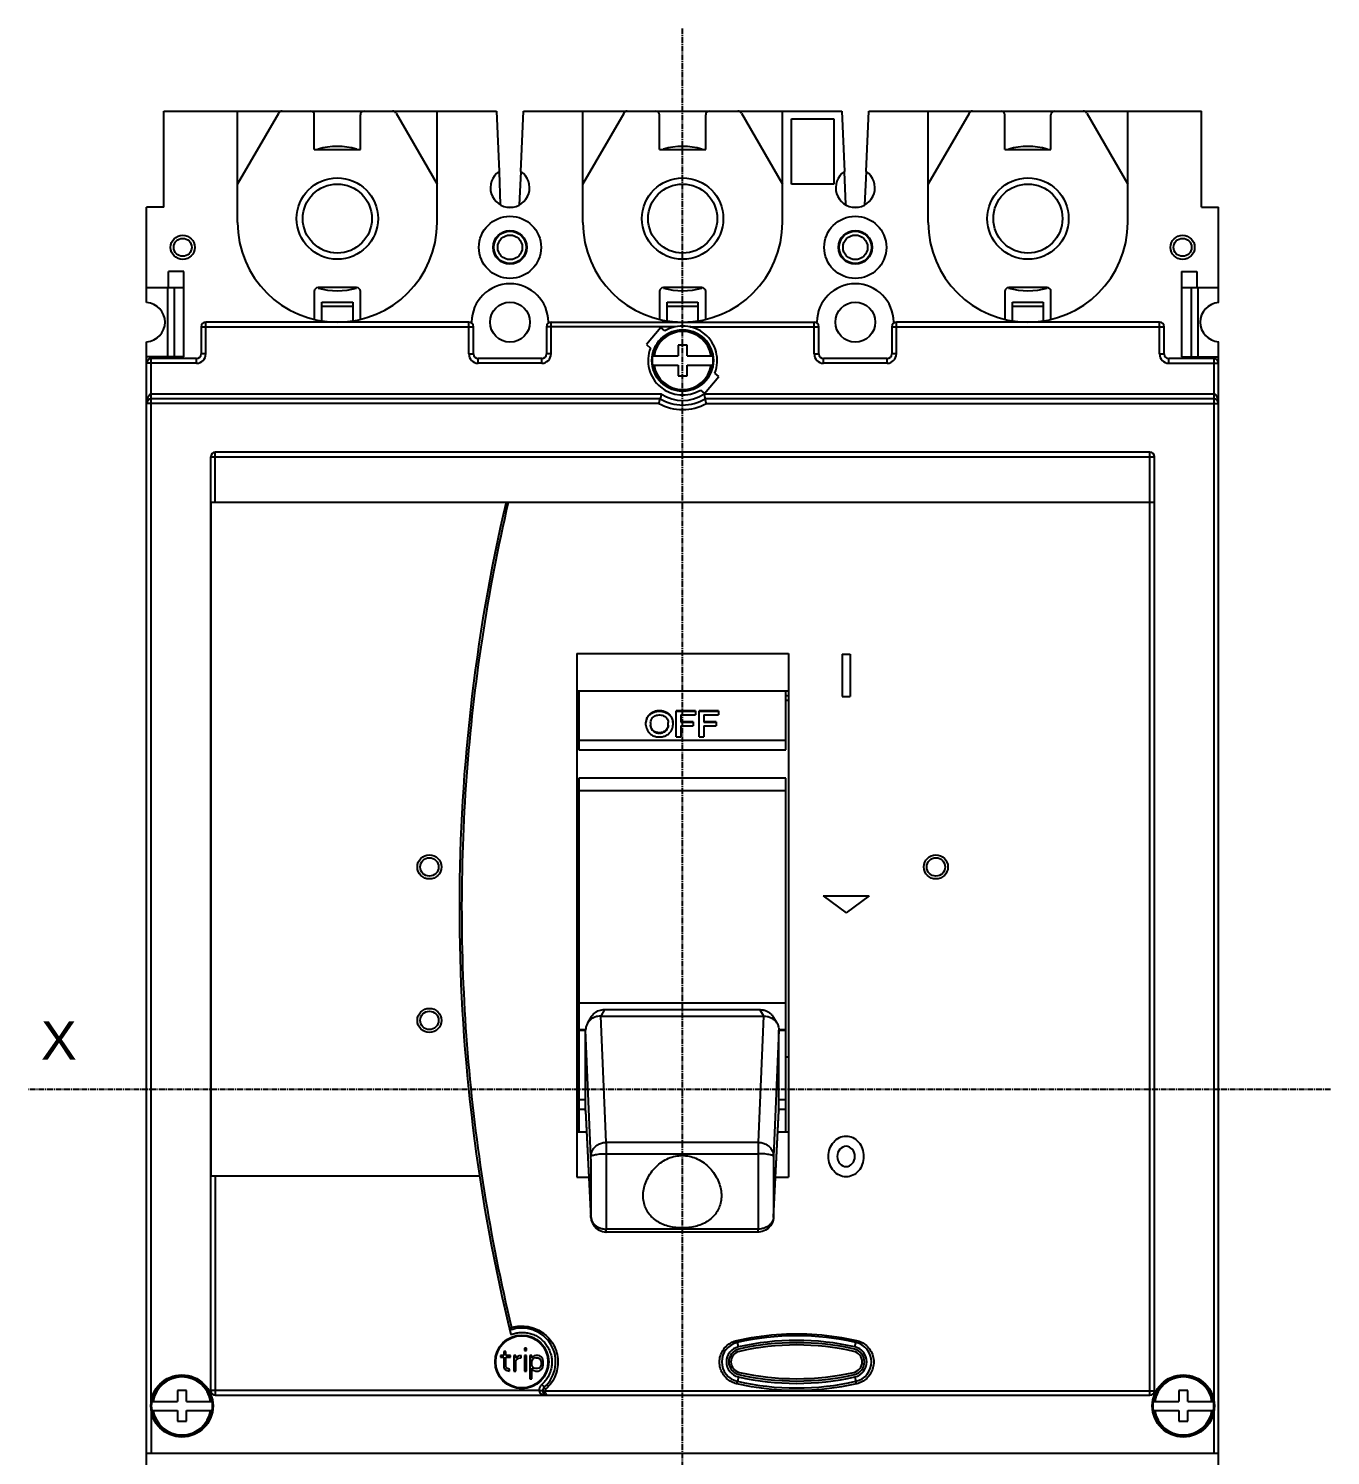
# Model space of a CAD drawing. Extents: x 0 to 170, y 0 to 294.
# Drawn here: x 0 to 169.7, y 107.6 to 293.5 of the extents above; entities that cross this region are included whole.
import ezdxf

# ---------------------------------------------------------------- set-up
doc = ezdxf.new("R2010")
doc.units = 0
doc.linetypes.add('AXES2', pattern=[1.125, 0.75, -0.125, 0.125, -0.125])
doc.layers.add('AXE', color=80, linetype='AXES2')

# ---------------------------------------------------------------- blocks, each defined once
blk = doc.blocks.new('sfhg')
for p, q in [((7268.46, -3353.02), (7268.46, -3340.52)), ((7268.46, -3340.52), (7311.81, -3340.52)), ((7278.06, -3355.02), (7278.06, -3340.52)), ((7278.06, -3350.05), (7283.42, -3340.77)), ((7288.06, -3345.52), (7288.06, -3341.02)), ((7294.06, -3345.52), (7294.06, -3341.02)), ((7298.71, -3340.77), (7304.06, -3350.05)), ((7304.06, -3355.02), (7304.06, -3340.52)), ((7311.81, -3340.52), (7312.14, -3348.4)), ((7314.99, -3348.4), (7315.31, -3340.52)), ((7315.31, -3340.52), (7356.81, -3340.52)), ((7323.06, -3355.02), (7323.06, -3340.52)), ((7323.06, -3350.05), (7328.42, -3340.77)), ((7333.06, -3345.52), (7333.06, -3341.02)), ((7339.06, -3345.52), (7339.06, -3341.02)), ((7343.71, -3340.77), (7349.06, -3350.05)), ((7349.06, -3355.02), (7349.06, -3340.52)), ((7350.26, -3350.02), (7350.26, -3341.52)), ((7350.26, -3341.52), (7355.76, -3341.52)), ((7355.76, -3341.52), (7355.76, -3350.02)), ((7356.81, -3340.52), (7357.14, -3348.4)), ((7359.99, -3348.4), (7360.31, -3340.52)), ((7360.31, -3340.52), (7403.66, -3340.52)), ((7368.06, -3355.02), (7368.06, -3340.52)), ((7368.06, -3350.05), (7373.42, -3340.77)), ((7378.06, -3345.52), (7378.06, -3341.02)), ((7384.06, -3345.52), (7384.06, -3341.02)), ((7388.71, -3340.77), (7394.06, -3350.05)), ((7394.06, -3355.02), (7394.06, -3340.52)), ((7403.66, -3353.02), (7403.66, -3340.52)), ((7288.06, -3345.52), (7294.06, -3345.52)), ((7333.06, -3345.52), (7339.06, -3345.52)), ((7378.06, -3345.52), (7384.06, -3345.52)), ((7312.13, -3348.41), (7312.3, -3352.7)), ((7314.82, -3352.71), (7315, -3348.41)), ((7357.13, -3348.41), (7357.3, -3352.7)), ((7359.82, -3352.71), (7360, -3348.41)), ((7355.76, -3350.02), (7350.26, -3350.02)), ((7266.21, -3365.47), (7266.21, -3353.02)), ((7268.46, -3353.02), (7266.21, -3353.02)), ((7313.22, -3353.02), (7313.87, -3353.02)), ((7358.22, -3353.02), (7358.87, -3353.02)), ((7403.66, -3353.02), (7405.91, -3353.02)), ((7405.91, -3365.47), (7405.91, -3353.02)), ((7269.06, -3363.52), (7269.06, -3361.42)), ((7271.06, -3361.42), (7269.06, -3361.42)), ((7271.06, -3372.52), (7271.06, -3361.42)), ((7401.06, -3361.42), (7401.06, -3372.52)), ((7401.06, -3361.42), (7403.06, -3361.42)), ((7403.06, -3361.42), (7403.06, -3363.52)), ((7266.21, -3363.52), (7271.06, -3363.52)), ((7268.91, -3363.52), (7268.91, -3372.52)), ((7269.81, -3363.52), (7269.81, -3372.52)), ((7288.06, -3364.02), (7288.06, -3367.6)), ((7293.56, -3363.52), (7288.56, -3363.52)), ((7294.06, -3367.6), (7294.06, -3364.02)), ((7333.06, -3364.02), (7333.06, -3367.6)), ((7338.56, -3363.52), (7333.56, -3363.52)), ((7339.06, -3367.6), (7339.06, -3364.02)), ((7378.06, -3364.02), (7378.06, -3367.6)), ((7383.56, -3363.52), (7378.56, -3363.52)), ((7384.06, -3367.6), (7384.06, -3364.02)), ((7401.06, -3363.52), (7405.91, -3363.52)), ((7402.31, -3363.52), (7402.31, -3372.52)), ((7403.21, -3363.52), (7403.21, -3372.52)), ((7289.06, -3367.81), (7289.06, -3365.42)), ((7289.06, -3365.42), (7293.06, -3365.42)), ((7289.06, -3365.92), (7293.06, -3365.92)), ((7293.06, -3365.42), (7293.06, -3367.81)), ((7334.06, -3367.81), (7334.06, -3365.42)), ((7334.06, -3365.42), (7338.06, -3365.42)), ((7334.06, -3365.92), (7338.06, -3365.92)), ((7338.06, -3365.42), (7338.06, -3367.81)), ((7379.06, -3367.81), (7379.06, -3365.42)), ((7379.06, -3365.42), (7383.06, -3365.42)), ((7379.06, -3365.92), (7383.06, -3365.92)), ((7383.06, -3365.42), (7383.06, -3367.81)), ((7273.31, -3368.62), (7273.31, -3372.17)), ((7273.31, -3368.62), (7308.81, -3368.62)), ((7273.91, -3372.17), (7273.91, -3368.02)), ((7308.21, -3368.02), (7273.91, -3368.02)), ((7308.21, -3372.17), (7308.21, -3368.02)), ((7308.56, -3368.15), (7308.56, -3368.02)), ((7308.81, -3372.17), (7308.81, -3368.62)), ((7318.31, -3368.62), (7318.31, -3372.17)), ((7335.12, -3368.62), (7318.31, -3368.62)), ((7318.56, -3368.02), (7318.56, -3368.15)), ((7318.91, -3372.17), (7318.91, -3368.02)), ((7318.91, -3368.02), (7353.21, -3368.02)), ((7333.2, -3368.73), (7331.34, -3370.95)), ((7333.73, -3369.17), (7333.2, -3368.73)), ((7337, -3368.62), (7353.81, -3368.62)), ((7353.21, -3372.17), (7353.21, -3368.02)), ((7353.56, -3368.15), (7353.56, -3368.02)), ((7353.81, -3372.17), (7353.81, -3368.62)), ((7363.31, -3368.62), (7363.31, -3372.17)), ((7363.31, -3368.62), (7398.81, -3368.62)), ((7363.56, -3368.02), (7363.56, -3368.15)), ((7363.91, -3372.17), (7363.91, -3368.02)), ((7398.21, -3368.02), (7363.91, -3368.02)), ((7398.21, -3372.17), (7398.21, -3368.02)), ((7398.81, -3372.17), (7398.81, -3368.62)), ((7266.21, -3565.47), (7266.21, -3370.57)), ((7331.34, -3370.95), (7331.87, -3371.39)), ((7335.46, -3371.02), (7335.46, -3372.42)), ((7336.66, -3371.02), (7335.46, -3371.02)), ((7336.66, -3372.42), (7336.66, -3371.02)), ((7405.91, -3565.47), (7405.91, -3370.57)), ((7271.06, -3372.52), (7266.21, -3372.52)), ((7272.71, -3373.37), (7266.21, -3373.37)), ((7266.81, -3508.64), (7266.81, -3372.77)), ((7272.71, -3372.77), (7266.81, -3372.77)), ((7272.71, -3373.37), (7272.71, -3372.77)), ((7273.91, -3372.17), (7273.31, -3372.17)), ((7308.21, -3372.17), (7308.81, -3372.17)), ((7309.41, -3373.37), (7309.41, -3372.77)), ((7317.71, -3372.77), (7309.41, -3372.77)), ((7317.71, -3373.37), (7309.41, -3373.37)), ((7317.71, -3373.37), (7317.71, -3372.77)), ((7318.91, -3372.17), (7318.31, -3372.17)), ((7332.12, -3372.42), (7335.46, -3372.42)), ((7336.66, -3372.42), (7340, -3372.42)), ((7353.21, -3372.17), (7353.81, -3372.17)), ((7354.41, -3373.37), (7354.41, -3372.77)), ((7362.71, -3372.77), (7354.41, -3372.77)), ((7362.71, -3373.37), (7354.41, -3373.37)), ((7362.71, -3373.37), (7362.71, -3372.77)), ((7363.91, -3372.17), (7363.31, -3372.17)), ((7398.21, -3372.17), (7398.81, -3372.17)), ((7399.41, -3373.37), (7399.41, -3372.77)), ((7405.31, -3372.77), (7399.41, -3372.77)), ((7399.41, -3373.37), (7405.91, -3373.37)), ((7401.06, -3372.52), (7405.91, -3372.52)), ((7405.31, -3508.64), (7405.31, -3372.77)), ((7332.12, -3373.62), (7335.46, -3373.62)), ((7335.46, -3373.62), (7335.46, -3375.02)), ((7335.46, -3375.02), (7336.66, -3375.02)), ((7336.66, -3375.02), (7336.66, -3373.62)), ((7336.66, -3373.62), (7340, -3373.62)), ((7338.92, -3377.31), (7340.78, -3375.09)), ((7340.78, -3375.09), (7340.26, -3374.65)), ((7338.39, -3376.87), (7338.92, -3377.31)), ((7332.96, -3378.62), (7266.21, -3378.62)), ((7333.29, -3377.42), (7266.81, -3377.42)), ((7333.12, -3378.02), (7266.81, -3378.02)), ((7405.31, -3377.42), (7338.83, -3377.42)), ((7405.31, -3378.02), (7339, -3378.02)), ((7339.16, -3378.62), (7405.91, -3378.62)), ((7274.56, -3507.27), (7274.56, -3385.57)), ((7274.56, -3385.57), (7397.56, -3385.57)), ((7275.16, -3391.47), (7275.16, -3384.97)), ((7396.96, -3384.97), (7275.16, -3384.97)), ((7396.96, -3507.87), (7396.96, -3384.97)), ((7397.56, -3507.27), (7397.56, -3385.57)), ((7274.64, -3479.27), (7274.64, -3391.47)), ((7274.64, -3391.47), (7397.56, -3391.47)), ((7322.26, -3411.21), (7322.26, -3479.46)), ((7322.26, -3411.21), (7349.86, -3411.21)), ((7349.86, -3411.21), (7349.86, -3479.46)), ((7356.84, -3411.27), (7356.84, -3416.81)), ((7356.84, -3411.27), (7357.89, -3411.27)), ((7357.89, -3411.27), (7357.89, -3416.81)), ((7322.26, -3416.07), (7349.86, -3416.07)), ((7322.51, -3416.07), (7322.51, -3423.75)), ((7349.51, -3423.75), (7349.51, -3416.07)), ((7322.26, -3417.27), (7322.51, -3417.27)), ((7349.51, -3417.27), (7349.86, -3417.27)), ((7356.84, -3416.81), (7357.89, -3416.81)), ((7332.98, -3418.68), (7332.98, -3418.71)), ((7333.08, -3418.68), (7332.98, -3418.68)), ((7332.98, -3418.71), (7333.08, -3418.71)), ((7332.98, -3419.21), (7333.08, -3419.21)), ((7333.08, -3418.71), (7333.08, -3418.68)), ((7335.23, -3422.08), (7335.23, -3418.68)), ((7337.73, -3418.68), (7335.23, -3418.68)), ((7335.23, -3418.71), (7337.73, -3418.71)), ((7335.83, -3419.21), (7335.83, -3420.15)), ((7335.83, -3419.21), (7337.73, -3419.21)), ((7337.73, -3418.68), (7337.73, -3419.21)), ((7338.23, -3422.08), (7338.23, -3418.68)), ((7340.73, -3418.68), (7338.23, -3418.68)), ((7338.23, -3418.71), (7340.73, -3418.71)), ((7338.83, -3419.21), (7338.83, -3420.15)), ((7338.83, -3419.21), (7340.73, -3419.21)), ((7340.73, -3418.68), (7340.73, -3419.21)), ((7331.28, -3420.54), (7331.28, -3420.18)), ((7331.88, -3420.18), (7331.88, -3420.54)), ((7332.98, -3421.53), (7332.98, -3421.58)), ((7333.08, -3421.53), (7332.98, -3421.53)), ((7333.08, -3421.58), (7332.98, -3421.58)), ((7333.08, -3421.58), (7333.08, -3421.53)), ((7334.18, -3420.54), (7334.18, -3420.18)), ((7334.78, -3420.18), (7334.78, -3420.54)), ((7337.43, -3420.1), (7335.83, -3420.1)), ((7335.83, -3420.15), (7337.43, -3420.15)), ((7335.83, -3420.63), (7335.83, -3422.08)), ((7335.83, -3420.63), (7337.43, -3420.63)), ((7337.43, -3420.1), (7337.43, -3420.63)), ((7340.43, -3420.1), (7338.83, -3420.1)), ((7338.83, -3420.15), (7340.43, -3420.15)), ((7338.83, -3420.63), (7338.83, -3422.08)), ((7338.83, -3420.63), (7340.43, -3420.63)), ((7340.43, -3420.1), (7340.43, -3420.63)), ((7349.51, -3422.56), (7322.51, -3422.56)), ((7332.98, -3422.08), (7333.08, -3422.08)), ((7335.23, -3422.08), (7335.83, -3422.08)), ((7338.23, -3422.08), (7338.83, -3422.08)), ((7322.51, -3423.75), (7349.51, -3423.75)), ((7322.51, -3427.45), (7322.51, -3460.31)), ((7349.51, -3427.45), (7322.51, -3427.45)), ((7322.51, -3429.04), (7349.51, -3429.04)), ((7349.51, -3460.31), (7349.51, -3427.45)), ((7354.36, -3442.78), (7360.36, -3442.78)), ((7354.36, -3442.78), (7357.36, -3445.01)), ((7360.36, -3442.78), (7357.36, -3445.01)), ((7349.51, -3456.77), (7322.51, -3456.77)), ((7324.16, -3458.56), (7323.66, -3459.39)), ((7325.88, -3457.61), (7325.38, -3458.46)), ((7326.11, -3474.91), (7325.41, -3458.46)), ((7325.41, -3458.46), (7346.61, -3458.46)), ((7325.88, -3457.61), (7346.14, -3457.61)), ((7346.61, -3458.46), (7345.91, -3474.91)), ((7346.64, -3458.46), (7346.14, -3457.61)), ((7348.36, -3459.39), (7347.86, -3458.56)), ((7323.41, -3460.25), (7322.51, -3460.25)), ((7322.51, -3460.31), (7322.51, -3473.54)), ((7322.51, -3460.31), (7323.41, -3460.31)), ((7324.11, -3476.75), (7323.41, -3460.31)), ((7323.41, -3470.78), (7323.41, -3460.31)), ((7348.61, -3460.31), (7347.91, -3476.75)), ((7349.51, -3460.25), (7348.61, -3460.25)), ((7348.61, -3470.78), (7348.61, -3460.31)), ((7348.61, -3460.31), (7349.51, -3460.31)), ((7349.51, -3473.54), (7349.51, -3460.31)), ((7322.51, -3463.76), (7322.26, -3463.76)), ((7349.51, -3463.76), (7349.86, -3463.76)), ((7323.41, -3469.39), (7322.51, -3469.39)), ((7349.51, -3469.39), (7348.61, -3469.39)), ((7323.41, -3470.63), (7322.51, -3470.63)), ((7323.41, -3470.78), (7324.11, -3484.61)), ((7323.41, -3470.87), (7323.41, -3470.8)), ((7323.41, -3470.87), (7324.11, -3484.7)), ((7347.9, -3484.7), (7348.61, -3470.87)), ((7347.91, -3484.61), (7348.61, -3470.78)), ((7349.51, -3470.63), (7348.61, -3470.63)), ((7348.61, -3470.8), (7348.61, -3470.87)), ((7322.26, -3473.54), (7323.55, -3473.54)), ((7348.47, -3473.54), (7349.86, -3473.54)), ((7326.11, -3474.91), (7326.11, -3476.39)), ((7326.11, -3474.91), (7345.91, -3474.91)), ((7345.91, -3474.91), (7345.91, -3476.39)), ((7326.11, -3476.39), (7345.91, -3476.39)), ((7274.64, -3479.27), (7309.59, -3479.27)), ((7275.16, -3479.27), (7275.16, -3507.87)), ((7322.26, -3479.46), (7323.85, -3479.46)), ((7348.17, -3479.46), (7349.86, -3479.46)), ((7324.11, -3484.7), (7324.11, -3484.61)), ((7324.11, -3484.7), (7324.11, -3484.7)), ((7347.91, -3484.61), (7347.9, -3484.7)), ((7345.91, -3486.22), (7326.11, -3486.22)), ((7326.11, -3486.6), (7326.11, -3486.22)), ((7345.91, -3486.6), (7326.11, -3486.6)), ((7345.91, -3486.6), (7345.91, -3486.22)), ((7343.32, -3501.57), (7343.19, -3500.98)), ((7358.5, -3501.57), (7358.64, -3500.98)), ((7312.31, -3502.68), (7312.31, -3502.93)), ((7312.74, -3502.68), (7312.31, -3502.68)), ((7312.31, -3502.93), (7312.74, -3502.93)), ((7312.74, -3502.17), (7312.74, -3502.68)), ((7313.01, -3502.17), (7312.74, -3502.17)), ((7312.74, -3502.93), (7312.74, -3504.21)), ((7313.01, -3502.68), (7313.01, -3502.17)), ((7313.61, -3502.68), (7313.01, -3502.68)), ((7313.01, -3504.08), (7313.01, -3502.93)), ((7313.01, -3502.93), (7313.61, -3502.93)), ((7313.61, -3502.93), (7313.61, -3502.68)), ((7314.31, -3502.68), (7314.04, -3502.68)), ((7314.04, -3502.68), (7314.04, -3504.72)), ((7314.31, -3503.06), (7314.31, -3502.68)), ((7314.42, -3502.93), (7314.31, -3503.06)), ((7314.31, -3503.44), (7314.47, -3503.19)), ((7314.31, -3504.72), (7314.31, -3503.44)), ((7314.58, -3502.8), (7314.42, -3502.93)), ((7314.47, -3503.19), (7314.69, -3503.06)), ((7314.74, -3502.74), (7314.58, -3502.8)), ((7314.69, -3503.06), (7315.01, -3503)), ((7315.01, -3502.68), (7314.74, -3502.74)), ((7315.01, -3503), (7315.01, -3502.68)), ((7315.72, -3501.72), (7315.45, -3501.72)), ((7315.45, -3501.72), (7315.45, -3502.04)), ((7315.45, -3502.04), (7315.72, -3502.04)), ((7315.72, -3502.68), (7315.45, -3502.68)), ((7315.45, -3502.68), (7315.45, -3504.72)), ((7315.72, -3502.04), (7315.72, -3501.72)), ((7315.72, -3504.72), (7315.72, -3502.68)), ((7316.42, -3502.68), (7316.15, -3502.68)), ((7316.15, -3502.68), (7316.15, -3505.74)), ((7316.42, -3503.06), (7316.42, -3502.68)), ((7316.47, -3502.93), (7316.42, -3503.06)), ((7316.42, -3503.38), (7316.53, -3503.19)), ((7316.42, -3504.02), (7316.42, -3503.38)), ((7316.58, -3502.8), (7316.47, -3502.93)), ((7316.53, -3503.19), (7316.69, -3503.06)), ((7316.69, -3502.74), (7316.58, -3502.8)), ((7316.91, -3502.68), (7316.69, -3502.74)), ((7316.91, -3503), (7316.69, -3503.06)), ((7317.23, -3502.68), (7316.91, -3502.68)), ((7316.91, -3503), (7317.23, -3503)), ((7317.45, -3502.74), (7317.23, -3502.68)), ((7317.23, -3503), (7317.45, -3503.12)), ((7317.61, -3502.87), (7317.45, -3502.74)), ((7317.45, -3503.12), (7317.55, -3503.32)), ((7317.55, -3503.32), (7317.61, -3503.51)), ((7317.77, -3503.06), (7317.61, -3502.87)), ((7317.61, -3503.51), (7317.61, -3503.89)), ((7317.82, -3503.19), (7317.77, -3503.06)), ((7317.88, -3503.44), (7317.82, -3503.19)), ((7317.88, -3503.95), (7317.88, -3503.44)), ((7312.74, -3504.21), (7312.85, -3504.46)), ((7312.85, -3504.46), (7313.01, -3504.59)), ((7313.07, -3504.27), (7313.01, -3504.08)), ((7313.01, -3504.59), (7313.18, -3504.66)), ((7313.23, -3504.4), (7313.07, -3504.27)), ((7313.18, -3504.66), (7313.5, -3504.72)), ((7313.5, -3504.46), (7313.23, -3504.4)), ((7313.5, -3504.72), (7313.5, -3504.46)), ((7314.04, -3504.72), (7314.31, -3504.72)), ((7315.45, -3504.72), (7315.72, -3504.72)), ((7316.53, -3504.21), (7316.42, -3504.02)), ((7316.42, -3504.34), (7316.47, -3504.46)), ((7316.42, -3505.74), (7316.42, -3504.34)), ((7316.47, -3504.46), (7316.58, -3504.59)), ((7316.69, -3504.34), (7316.53, -3504.21)), ((7316.58, -3504.59), (7316.69, -3504.66)), ((7316.91, -3504.4), (7316.69, -3504.34)), ((7316.69, -3504.66), (7316.91, -3504.72)), ((7317.12, -3504.4), (7316.91, -3504.4)), ((7316.91, -3504.72), (7317.23, -3504.72)), ((7317.34, -3504.34), (7317.12, -3504.4)), ((7317.23, -3504.72), (7317.45, -3504.66)), ((7317.5, -3504.21), (7317.34, -3504.34)), ((7317.45, -3504.66), (7317.61, -3504.53)), ((7317.55, -3504.08), (7317.5, -3504.21)), ((7317.61, -3503.89), (7317.55, -3504.08)), ((7317.61, -3504.53), (7317.82, -3504.21)), ((7317.82, -3504.21), (7317.88, -3503.95)), ((7270.21, -3507.27), (7270.21, -3508.67)), ((7271.41, -3507.27), (7270.21, -3507.27)), ((7271.41, -3508.67), (7271.41, -3507.27)), ((7317.36, -3507.27), (7274.56, -3507.27)), ((7316.15, -3505.74), (7316.42, -3505.74)), ((7343.32, -3505.47), (7343.19, -3506.06)), ((7358.5, -3505.47), (7358.64, -3506.06)), ((7401.91, -3507.27), (7400.71, -3507.27)), ((7400.71, -3507.27), (7400.71, -3508.67)), ((7401.91, -3508.67), (7401.91, -3507.27)), ((7266.87, -3508.67), (7270.21, -3508.67)), ((7271.41, -3508.67), (7274.75, -3508.67)), ((7275.16, -3507.87), (7396.96, -3507.87)), ((7396.96, -3507.35), (7318.12, -3507.35)), ((7397.37, -3508.67), (7400.71, -3508.67)), ((7401.91, -3508.67), (7405.25, -3508.67)), ((7266.81, -3509.9), (7266.81, -3515.42)), ((7266.87, -3509.87), (7270.21, -3509.87)), ((7270.21, -3509.87), (7270.21, -3511.27)), ((7271.41, -3511.27), (7271.41, -3509.87)), ((7271.41, -3509.87), (7274.75, -3509.87)), ((7397.37, -3509.87), (7400.71, -3509.87)), ((7400.71, -3509.87), (7400.71, -3511.27)), ((7401.91, -3509.87), (7405.25, -3509.87)), ((7401.91, -3511.27), (7401.91, -3509.87)), ((7405.31, -3515.42), (7405.31, -3509.9)), ((7270.21, -3511.27), (7271.41, -3511.27)), ((7400.71, -3511.27), (7401.91, -3511.27)), ((7266.21, -3515.42), (7405.91, -3515.42))]:
    blk.add_line(p, q)
for points in [[(7324.11, -3484.7), (7324.16, -3485.05), (7324.3, -3485.45), (7324.52, -3485.81), (7324.82, -3486.12), (7325.18, -3486.37), (7325.6, -3486.53), (7326.05, -3486.6), (7326.11, -3486.6)], [(7347.9, -3484.7), (7347.86, -3485.05), (7347.72, -3485.45), (7347.5, -3485.81), (7347.2, -3486.12), (7346.84, -3486.37), (7346.42, -3486.53), (7345.97, -3486.6), (7345.91, -3486.6)]]:
    blk.add_lwpolyline(points)
for centre, radius in [((7291.06, -3354.52), 5.3), ((7291.06, -3354.52), 4.5), ((7336.06, -3354.52), 5.3), ((7336.06, -3354.52), 4.5), ((7381.06, -3354.52), 5.3), ((7381.06, -3354.52), 4.5), ((7313.56, -3358.27), 4.05), ((7358.56, -3358.27), 4.05), ((7313.56, -3358.27), 2.2), ((7313.56, -3358.27), 2.1), ((7358.56, -3358.27), 2.2), ((7358.56, -3358.27), 2.1), ((7270.91, -3358.27), 1.57), ((7270.91, -3358.27), 1.17), ((7313.56, -3358.27), 1.6), ((7358.56, -3358.27), 1.6), ((7401.21, -3358.27), 1.57), ((7401.21, -3358.27), 1.17), ((7313.56, -3368.02), 2.6), ((7358.56, -3368.02), 2.6), ((7336.06, -3373.02), 4), ((7303.06, -3439.02), 1.57), ((7303.06, -3439.02), 1.2), ((7369.06, -3439.02), 1.57), ((7369.06, -3439.02), 1.2), ((7303.06, -3459.02), 1.57), ((7303.06, -3459.02), 1.2), ((7315.11, -3503.52), 3.5), ((7315.11, -3503.52), 3.4), ((7270.81, -3509.27), 4.05), ((7270.81, -3509.27), 4), ((7401.31, -3509.27), 4.05), ((7401.31, -3509.27), 4)]:
    blk.add_circle(centre, radius)
for centre, radius, start, end in [((7283.85, -3341.02), 0.5, 90, 150), ((7287.56, -3341.02), 0.5, 0, 89.9999), ((7294.56, -3341.02), 0.5, 90, 180), ((7298.27, -3341.02), 0.5, 30, 90), ((7328.85, -3341.02), 0.5, 90, 150), ((7332.56, -3341.02), 0.5, 0, 89.9999), ((7339.56, -3341.02), 0.5, 90, 180), ((7343.27, -3341.02), 0.5, 30, 90), ((7373.85, -3341.02), 0.5, 90, 150), ((7377.56, -3341.02), 0.5, 0, 89.9999), ((7384.56, -3341.02), 0.5, 90, 180), ((7388.27, -3341.02), 0.5, 30, 90), ((7291.06, -3354.52), 9.4, 74.6157, 105.4343), ((7336.06, -3354.52), 9.4, 74.6157, 105.4343), ((7381.06, -3354.52), 9.4, 74.6157, 105.4343), ((7313.56, -3350.52), 2.55, 123.9745, 56.0255), ((7358.56, -3350.52), 2.55, 123.9745, 56.0255), ((7291.06, -3355.02), 13, 180, 0), ((7336.06, -3355.02), 13, 180, 0), ((7381.06, -3355.02), 13, 180, 0), ((7288.56, -3364.02), 0.5, 90.0001, 180), ((7291.06, -3354.52), 9.4, 254.4753, 285.5228), ((7293.56, -3364.02), 0.5, 0, 90), ((7313.56, -3368.02), 5, 0, 180), ((7333.56, -3364.02), 0.5, 90.0001, 180), ((7336.06, -3354.52), 9.4, 254.4753, 285.5228), ((7338.56, -3364.02), 0.5, 0, 90), ((7358.56, -3368.02), 5, 0, 180), ((7378.56, -3364.02), 0.5, 90.0001, 180), ((7381.06, -3354.52), 9.4, 254.4753, 285.5228), ((7383.56, -3364.02), 0.5, 0, 90), ((7266.06, -3368.02), 2.55, 273.3723, 86.6277), ((7406.06, -3368.02), 2.55, 93.3723, 266.6277), ((7273.91, -3368.62), 0.6, 90, 180), ((7308.21, -3368.62), 0.6, 0, 90), ((7318.91, -3368.62), 0.6, 90, 180), ((7336.06, -3373.02), 3.98, 8.6785, 171.3215), ((7336.06, -3373.02), 3.78, 9.1421, 170.8579), ((7336.06, -3373.02), 4.5, 338.7974, 121.2026), ((7353.21, -3368.62), 0.6, 0, 90), ((7363.91, -3368.62), 0.6, 90, 180), ((7398.21, -3368.62), 0.6, 0, 90), ((7336.06, -3373.02), 4.5, 158.7974, 301.2026), ((7266.81, -3373.37), 0.6, 90, 180), ((7272.71, -3372.17), 1.2, 270, 0), ((7272.71, -3372.17), 0.6, 270, 0), ((7309.41, -3372.17), 1.2, 180, 270), ((7309.41, -3372.17), 0.6, 180, 270), ((7317.71, -3372.17), 1.2, 270, 0), ((7317.71, -3372.17), 0.6, 270, 0), ((7336.06, -3373.02), 3.99, 171.3407, 188.6593), ((7336.06, -3373.02), 3.99, 351.3407, 8.6593), ((7354.41, -3372.17), 1.2, 180, 270), ((7354.41, -3372.17), 0.6, 180, 270), ((7362.71, -3372.17), 1.2, 270, 0), ((7362.71, -3372.17), 0.6, 270, 0), ((7399.41, -3372.17), 1.2, 180, 270), ((7399.41, -3372.17), 0.6, 180, 270), ((7405.31, -3373.37), 0.6, 0, 90), ((7336.06, -3373.02), 3.98, 188.6785, 351.3215), ((7336.06, -3373.02), 3.78, 189.1421, 350.8579), ((7266.81, -3378.62), 0.6, 90, 180), ((7336.06, -3373.02), 6.4, 241.0422, 298.9472), ((7336.06, -3373.02), 5.8, 239.5497, 300.4503), ((7336.06, -3373.02), 5.2, 237.8056, 302.1954), ((7405.31, -3378.62), 0.6, 0, 90), ((7275.16, -3385.57), 0.6, 90, 180), ((7396.96, -3385.57), 0.6, 0, 90), ((7539.96, -3444.37), 233, 166.8772, 193.8056), ((7324.79, -3427.61), 11.13, 101.8398, 103.1507), ((7347.34, -3427.61), 11.13, 76.8521, 78.7059), ((7315.11, -3503.52), 4.4, 311.4096, 110.7253), ((7343.76, -3503.52), 2.6, 102.7683, 257.2317), ((7343.76, -3503.52), 2, 102.7683, 257.2317), ((7350.91, -3535.07), 34.95, 77.2317, 102.7683), ((7350.91, -3535.07), 34.35, 77.2317, 102.7683), ((7350.91, -3535.07), 34.05, 77.2317, 102.7683), ((7350.91, -3535.07), 33.75, 77.231, 102.769), ((7358.06, -3503.52), 2, 282.7683, 77.2317), ((7358.06, -3503.52), 2.6, 282.7683, 77.2317), ((7343.76, -3503.52), 1.7, 102.7683, 257.2317), ((7343.76, -3503.52), 1.4, 102.769, 257.2323), ((7358.06, -3503.52), 1.4, 282.7677, 77.231), ((7358.06, -3503.52), 1.7, 282.7683, 77.2317), ((7270.81, -3509.27), 3.98, 8.6785, 171.3215), ((7350.91, -3471.97), 34.05, 257.2317, 282.7683), ((7350.91, -3471.97), 33.75, 257.2323, 282.7677), ((7401.31, -3509.27), 3.98, 8.6785, 171.3215), ((7270.81, -3509.27), 3.78, 9.1421, 170.8579), ((7275.16, -3507.27), 0.6, 180, 270), ((7318.42, -3507.27), 0.6, 131.4096, 270), ((7350.91, -3471.97), 34.95, 257.2317, 282.7683), ((7350.91, -3471.97), 34.35, 257.2317, 282.7683), ((7396.96, -3507.27), 0.6, 270, 0), ((7401.31, -3509.27), 3.78, 9.1421, 170.8579), ((7270.81, -3509.27), 3.99, 171.3407, 188.6593), ((7270.81, -3509.27), 3.99, 351.3407, 8.6593), ((7401.31, -3509.27), 3.99, 171.3407, 188.6593), ((7401.31, -3509.27), 3.99, 351.3407, 8.6593), ((7270.81, -3509.27), 3.98, 188.6785, 351.3215), ((7270.81, -3509.27), 3.78, 189.1421, 350.8579), ((7401.31, -3509.27), 3.98, 188.6785, 351.3215), ((7401.31, -3509.27), 3.78, 189.1421, 350.8579)]:
    blk.add_arc(centre, radius, start, end)
for points, knots in [([(7266.34, -3377.88), (7266.31, -3377.95), (7266.26, -3378.1), (7266.22, -3378.35), (7266.21, -3378.53), (7266.21, -3378.62)], [0, 0, 0, 0, 0.2253542, 0.475372, 0.7516161, 0.7516161, 0.7516161, 0.7516161]), ([(7266.81, -3377.42), (7266.76, -3377.42), (7266.66, -3377.45), (7266.53, -3377.55), (7266.42, -3377.7), (7266.36, -3377.82), (7266.34, -3377.88)], [0, 0, 0, 0, 0.145713, 0.3083134, 0.494772, 0.6984268, 0.6984268, 0.6984268, 0.6984268]), ([(7332.96, -3378.62), (7332.98, -3378.54), (7333.02, -3378.4), (7333.07, -3378.22), (7333.1, -3378.1), (7333.12, -3378.04), (7333.12, -3378.02)], [0, 0, 0, 0, 0.2336688, 0.4348055, 0.5717619, 0.6207138, 0.6207138, 0.6207138, 0.6207138]), ([(7333.29, -3377.42), (7333.27, -3377.49), (7333.23, -3377.63), (7333.18, -3377.82), (7333.14, -3377.94), (7333.13, -3378), (7333.12, -3378.02)], [0, 0, 0, 0, 0.2339535, 0.4359342, 0.5737923, 0.6231104, 0.6231104, 0.6231104, 0.6231104]), ([(7338.83, -3377.42), (7338.85, -3377.49), (7338.89, -3377.63), (7338.95, -3377.82), (7338.98, -3377.94), (7339, -3378), (7339, -3378.02)], [0, 0, 0, 0, 0.2339535, 0.4359342, 0.5737923, 0.6231104, 0.6231104, 0.6231104, 0.6231104]), ([(7339.16, -3378.62), (7339.14, -3378.54), (7339.1, -3378.4), (7339.05, -3378.22), (7339.02, -3378.1), (7339, -3378.04), (7339, -3378.02)], [0, 0, 0, 0, 0.2336688, 0.4348055, 0.5717619, 0.6207138, 0.6207138, 0.6207138, 0.6207138]), ([(7405.78, -3377.87), (7405.78, -3377.87), (7405.75, -3377.8), (7405.7, -3377.69), (7405.59, -3377.54), (7405.46, -3377.44), (7405.36, -3377.42), (7405.31, -3377.42)], [0, 0, 0, 0, 0.0043591, 0.2083326, 0.3897537, 0.5439661, 0.6837752, 0.6837752, 0.6837752, 0.6837752]), ([(7405.91, -3378.62), (7405.91, -3378.52), (7405.9, -3378.34), (7405.85, -3378.09), (7405.81, -3377.94), (7405.78, -3377.87)], [0, 0, 0, 0, 0.285764, 0.5431694, 0.7664246, 0.7664246, 0.7664246, 0.7664246]), ([(7313.33, -3391.52), (7311.96, -3397.39), (7309.69, -3409.24), (7307.66, -3427.21), (7307.03, -3445.27), (7307.8, -3463.33), (7309.97, -3481.31), (7312.35, -3493.16), (7313.77, -3499.05)], [0, 0, 0, 0, 18.079494, 36.160999, 54.196572, 72.24115, 90.311959, 108.477173, 108.477173, 108.477173, 108.477173]), ([(7332.98, -3418.68), (7332.83, -3418.68), (7332.54, -3418.71), (7332.12, -3418.86), (7331.77, -3419.1), (7331.5, -3419.41), (7331.32, -3419.78), (7331.28, -3420.05), (7331.28, -3420.18)], [0, 0, 0, 0, 0.445768, 0.881501, 1.304348, 1.714489, 2.115961, 2.515589, 2.515589, 2.515589, 2.515589]), ([(7331.28, -3420.19), (7331.29, -3420.07), (7331.33, -3419.82), (7331.49, -3419.46), (7331.77, -3419.14), (7332.12, -3418.9), (7332.54, -3418.75), (7332.83, -3418.71), (7332.98, -3418.71)], [0, 0, 0, 0, 0.349381, 0.753791, 1.168117, 1.594362, 2.031446, 2.475713, 2.475713, 2.475713, 2.475713]), ([(7331.88, -3420.18), (7331.88, -3420.08), (7331.92, -3419.87), (7332.08, -3419.59), (7332.33, -3419.38), (7332.64, -3419.24), (7332.87, -3419.21), (7332.98, -3419.21)], [0, 0, 0, 0, 0.309951, 0.623367, 0.946553, 1.28184, 1.627452, 1.627452, 1.627452, 1.627452]), ([(7334.78, -3420.18), (7334.78, -3420.05), (7334.74, -3419.78), (7334.57, -3419.41), (7334.29, -3419.1), (7333.94, -3418.86), (7333.52, -3418.71), (7333.23, -3418.68), (7333.08, -3418.68)], [0, 0, 0, 0, 0.399272, 0.800635, 1.210903, 1.633597, 2.069456, 2.515619, 2.515619, 2.515619, 2.515619]), ([(7333.08, -3418.71), (7333.23, -3418.71), (7333.52, -3418.75), (7333.94, -3418.9), (7334.29, -3419.14), (7334.57, -3419.46), (7334.73, -3419.82), (7334.78, -3420.07), (7334.78, -3420.19)], [0, 0, 0, 0, 0.444234, 0.881299, 1.307539, 1.721872, 2.126301, 2.475712, 2.475712, 2.475712, 2.475712]), ([(7333.08, -3419.21), (7333.2, -3419.21), (7333.42, -3419.24), (7333.73, -3419.38), (7333.98, -3419.59), (7334.14, -3419.87), (7334.18, -3420.08), (7334.18, -3420.18)], [0, 0, 0, 0, 0.345334, 0.680555, 1.003732, 1.317142, 1.627447, 1.627447, 1.627447, 1.627447]), ([(7331.28, -3420.59), (7331.29, -3420.71), (7331.33, -3420.96), (7331.5, -3421.32), (7331.77, -3421.64), (7332.12, -3421.89), (7332.54, -3422.04), (7332.83, -3422.08), (7332.98, -3422.08)], [0, 0, 0, 0, 0.352288, 0.758925, 1.174671, 1.601305, 2.038925, 2.485317, 2.485317, 2.485317, 2.485317]), ([(7332.98, -3421.53), (7332.87, -3421.53), (7332.64, -3421.5), (7332.33, -3421.36), (7332.08, -3421.14), (7331.93, -3420.87), (7331.89, -3420.68), (7331.88, -3420.59)], [0, 0, 0, 0, 0.3455, 0.681985, 1.007783, 1.324279, 1.587078, 1.587078, 1.587078, 1.587078]), ([(7331.88, -3420.59), (7331.88, -3420.7), (7331.92, -3420.91), (7332.08, -3421.19), (7332.33, -3421.41), (7332.64, -3421.55), (7332.87, -3421.58), (7332.98, -3421.58)], [0, 0, 0, 0, 0.310193, 0.625691, 0.951355, 1.287838, 1.632236, 1.632236, 1.632236, 1.632236]), ([(7333.08, -3422.08), (7333.23, -3422.08), (7333.52, -3422.04), (7333.94, -3421.89), (7334.29, -3421.64), (7334.57, -3421.32), (7334.74, -3420.95), (7334.78, -3420.68), (7334.78, -3420.54)], [0, 0, 0, 0, 0.445971, 0.883462, 1.310283, 1.725861, 2.132627, 2.535398, 2.535398, 2.535398, 2.535398]), ([(7334.18, -3420.54), (7334.18, -3420.65), (7334.14, -3420.86), (7333.98, -3421.14), (7333.73, -3421.36), (7333.42, -3421.5), (7333.2, -3421.53), (7333.08, -3421.53)], [0, 0, 0, 0, 0.312056, 0.628551, 0.954357, 1.290912, 1.636718, 1.636718, 1.636718, 1.636718]), ([(7333.08, -3421.58), (7333.2, -3421.58), (7333.42, -3421.55), (7333.73, -3421.41), (7333.98, -3421.19), (7334.14, -3420.91), (7334.18, -3420.7), (7334.18, -3420.59)], [0, 0, 0, 0, 0.34444, 0.680942, 1.006604, 1.322081, 1.632239, 1.632239, 1.632239, 1.632239]), ([(7325.38, -3458.46), (7325.24, -3458.46), (7324.94, -3458.48), (7324.52, -3458.62), (7324.15, -3458.83), (7323.86, -3459.1), (7323.71, -3459.3), (7323.66, -3459.39)], [0, 0, 0, 0, 0.440398, 0.87793, 1.306803, 1.73453, 2.048985, 2.048985, 2.048985, 2.048985]), ([(7324.16, -3458.56), (7324.21, -3458.46), (7324.34, -3458.28), (7324.58, -3458.05), (7324.87, -3457.86), (7325.19, -3457.72), (7325.54, -3457.63), (7325.77, -3457.61), (7325.88, -3457.61)], [0, 0, 0, 0, 0.329457, 0.659693, 1.002801, 1.35757, 1.717578, 2.056759, 2.056759, 2.056759, 2.056759]), ([(7325.38, -3458.46), (7325.39, -3458.46), (7325.39, -3458.46), (7325.4, -3458.46), (7325.41, -3458.46), (7325.41, -3458.46)], [0, 0, 0, 0, 0.00849065, 0.01696537, 0.02542872, 0.02542872, 0.02542872, 0.02542872]), ([(7346.14, -3457.61), (7346.27, -3457.61), (7346.54, -3457.64), (7346.94, -3457.76), (7347.29, -3457.94), (7347.6, -3458.2), (7347.78, -3458.42), (7347.85, -3458.54), (7347.86, -3458.56)], [0, 0, 0, 0, 0.405865, 0.816805, 1.220768, 1.610334, 1.998925, 2.055472, 2.055472, 2.055472, 2.055472]), ([(7346.64, -3458.46), (7346.63, -3458.46), (7346.63, -3458.46), (7346.62, -3458.46), (7346.61, -3458.46), (7346.61, -3458.46)], [0, 0, 0, 0, 0.00849065, 0.01696538, 0.02542872, 0.02542872, 0.02542872, 0.02542872]), ([(7346.64, -3458.46), (7346.78, -3458.46), (7347.08, -3458.48), (7347.5, -3458.62), (7347.87, -3458.83), (7348.16, -3459.1), (7348.3, -3459.3), (7348.36, -3459.39)], [0, 0, 0, 0, 0.440398, 0.87793, 1.306804, 1.734531, 2.049001, 2.049001, 2.049001, 2.049001]), ([(7323.66, -3459.39), (7323.64, -3459.42), (7323.56, -3459.58), (7323.45, -3459.88), (7323.41, -3460.16), (7323.41, -3460.3)], [0, 0, 0, 0, 0.1059821, 0.52708, 0.9469664, 0.9469664, 0.9469664, 0.9469664]), ([(7323.41, -3460.3), (7323.41, -3460.3), (7323.41, -3460.31), (7323.41, -3460.31), (7323.41, -3460.31)], [0, 0, 0, 0, 0.00947782, 0.01415534, 0.01415534, 0.01415534, 0.01415534]), ([(7348.36, -3459.39), (7348.38, -3459.42), (7348.46, -3459.58), (7348.57, -3459.88), (7348.61, -3460.16), (7348.61, -3460.3)], [0, 0, 0, 0, 0.1059666, 0.5270647, 0.9469511, 0.9469511, 0.9469511, 0.9469511]), ([(7348.61, -3460.3), (7348.61, -3460.3), (7348.61, -3460.31), (7348.61, -3460.31), (7348.61, -3460.31)], [0, 0, 0, 0, 0.00947782, 0.01415534, 0.01415534, 0.01415534, 0.01415534]), ([(7323.41, -3470.8), (7323.41, -3470.79), (7323.41, -3470.79), (7323.41, -3470.78), (7323.41, -3470.78)], [0, 0, 0, 0, 0.00921936, 0.01386464, 0.01386464, 0.01386464, 0.01386464]), ([(7348.61, -3470.8), (7348.61, -3470.79), (7348.61, -3470.79), (7348.61, -3470.78), (7348.61, -3470.78)], [0, 0, 0, 0, 0.00921936, 0.01386464, 0.01386464, 0.01386464, 0.01386464]), ([(7324.11, -3476.75), (7324.11, -3476.59), (7324.16, -3476.26), (7324.36, -3475.82), (7324.69, -3475.43), (7325.11, -3475.14), (7325.59, -3474.95), (7325.94, -3474.91), (7326.11, -3474.91)], [0, 0, 0, 0, 0.477804, 0.962524, 1.45806, 1.965271, 2.481935, 3.003473, 3.003473, 3.003473, 3.003473]), ([(7345.91, -3474.91), (7346.08, -3474.91), (7346.43, -3474.95), (7346.91, -3475.14), (7347.33, -3475.43), (7347.66, -3475.82), (7347.86, -3476.26), (7347.91, -3476.59), (7347.91, -3476.75)], [0, 0, 0, 0, 0.521538, 1.038202, 1.545414, 2.040949, 2.52567, 3.003474, 3.003474, 3.003474, 3.003474]), ([(7357.36, -3479.41), (7357.06, -3479.41), (7356.44, -3479.26), (7355.68, -3478.66), (7355.19, -3477.77), (7355.02, -3476.75), (7355.19, -3475.72), (7355.68, -3474.84), (7356.44, -3474.24), (7357.06, -3474.09), (7357.36, -3474.09)], [0, 0, 0, 0, 0.897568, 1.836729, 2.831745, 3.864437, 4.897128, 5.892144, 6.831305, 7.728873, 7.728873, 7.728873, 7.728873]), ([(7357.36, -3475.42), (7357.06, -3475.42), (7356.42, -3475.76), (7356.11, -3476.75), (7356.42, -3477.74), (7357.06, -3478.08), (7357.36, -3478.08)], [0, 0, 0, 0, 0.898477, 1.896934, 2.895392, 3.793869, 3.793869, 3.793869, 3.793869]), ([(7357.36, -3474.09), (7357.66, -3474.09), (7358.28, -3474.24), (7359.04, -3474.84), (7359.53, -3475.72), (7359.7, -3476.75), (7359.53, -3477.77), (7359.04, -3478.66), (7358.28, -3479.26), (7357.66, -3479.41), (7357.36, -3479.41)], [0, 0, 0, 0, 0.897568, 1.836729, 2.831745, 3.864437, 4.897128, 5.892144, 6.831305, 7.728873, 7.728873, 7.728873, 7.728873]), ([(7357.36, -3478.08), (7357.66, -3478.08), (7358.3, -3477.74), (7358.61, -3476.75), (7358.3, -3475.76), (7357.66, -3475.42), (7357.36, -3475.42)], [0, 0, 0, 0, 0.898477, 1.896934, 2.895392, 3.793869, 3.793869, 3.793869, 3.793869]), ([(7324.11, -3476.75), (7324.12, -3476.72), (7324.19, -3476.65), (7324.34, -3476.59), (7324.58, -3476.52), (7324.89, -3476.47), (7325.27, -3476.42), (7325.68, -3476.4), (7325.97, -3476.39), (7326.11, -3476.39)], [0, 0, 0, 0, 0.0948, 0.263162, 0.512014, 0.83322, 1.212836, 1.633071, 2.07358, 2.07358, 2.07358, 2.07358]), ([(7324.11, -3484.61), (7324.12, -3484.4), (7324.12, -3483.95), (7324.13, -3483.23), (7324.13, -3482.44), (7324.13, -3481.57), (7324.13, -3480.66), (7324.13, -3479.7), (7324.13, -3478.72), (7324.12, -3477.74), (7324.12, -3477.08), (7324.11, -3476.75)], [0, 0, 0, 0, 0.631311, 1.352823, 2.153355, 3.02052, 3.941008, 4.900688, 5.884849, 6.87835, 7.865727, 7.865727, 7.865727, 7.865727]), ([(7326.11, -3486.22), (7326.12, -3485.96), (7326.12, -3485.39), (7326.13, -3484.5), (7326.13, -3483.5), (7326.13, -3482.42), (7326.13, -3481.28), (7326.13, -3480.08), (7326.13, -3478.86), (7326.12, -3477.62), (7326.12, -3476.8), (7326.11, -3476.39)], [0, 0, 0, 0, 0.789022, 1.690823, 2.691474, 3.775545, 4.92633, 6.126082, 7.356312, 8.598044, 9.832086, 9.832086, 9.832086, 9.832086]), ([(7330.91, -3481.88), (7330.91, -3481.59), (7330.97, -3481), (7331.22, -3480.11), (7331.65, -3479.24), (7332.23, -3478.43), (7332.95, -3477.73), (7333.77, -3477.18), (7334.65, -3476.8), (7335.55, -3476.62), (7336.46, -3476.62), (7337.37, -3476.8), (7338.25, -3477.18), (7339.07, -3477.73), (7339.79, -3478.43), (7340.37, -3479.24), (7340.8, -3480.11), (7341.05, -3481), (7341.11, -3481.59), (7341.11, -3481.88)], [0, 0, 0, 0, 0.850267, 1.778682, 2.74845, 3.748722, 4.756805, 5.749135, 6.693656, 7.606013, 8.499325, 9.411601, 10.355954, 11.348153, 12.356564, 13.356634, 14.326696, 15.256201, 16.108465, 16.108465, 16.108465, 16.108465]), ([(7345.91, -3476.39), (7345.9, -3476.8), (7345.9, -3477.62), (7345.89, -3478.86), (7345.89, -3480.08), (7345.89, -3481.28), (7345.89, -3482.42), (7345.89, -3483.5), (7345.89, -3484.5), (7345.9, -3485.39), (7345.9, -3485.96), (7345.91, -3486.22)], [0, 0, 0, 0, 1.234042, 2.475773, 3.706004, 4.905755, 6.056541, 7.140611, 8.141263, 9.043064, 9.832086, 9.832086, 9.832086, 9.832086]), ([(7347.91, -3476.75), (7347.9, -3476.72), (7347.83, -3476.65), (7347.68, -3476.59), (7347.44, -3476.52), (7347.13, -3476.47), (7346.75, -3476.42), (7346.34, -3476.4), (7346.05, -3476.39), (7345.91, -3476.39)], [0, 0, 0, 0, 0.094774, 0.263072, 0.5118, 0.832869, 1.212302, 1.632506, 2.073585, 2.073585, 2.073585, 2.073585]), ([(7347.91, -3476.75), (7347.9, -3477.08), (7347.9, -3477.74), (7347.89, -3478.72), (7347.89, -3479.7), (7347.89, -3480.66), (7347.89, -3481.57), (7347.89, -3482.44), (7347.89, -3483.23), (7347.9, -3483.95), (7347.9, -3484.4), (7347.91, -3484.61)], [0, 0, 0, 0, 0.987377, 1.980878, 2.965039, 3.924718, 4.845207, 5.712372, 6.512904, 7.234415, 7.865727, 7.865727, 7.865727, 7.865727]), ([(7341.11, -3481.88), (7341.11, -3482.13), (7341.06, -3482.66), (7340.84, -3483.42), (7340.46, -3484.12), (7339.93, -3484.74), (7339.27, -3485.24), (7338.51, -3485.63), (7337.7, -3485.89), (7336.86, -3486.04), (7336.01, -3486.09), (7335.16, -3486.04), (7334.32, -3485.89), (7333.51, -3485.63), (7332.76, -3485.24), (7332.1, -3484.74), (7331.56, -3484.12), (7331.18, -3483.42), (7330.96, -3482.66), (7330.91, -3482.13), (7330.91, -3481.88)], [0, 0, 0, 0, 0.774209, 1.565719, 2.356799, 3.160966, 3.985404, 4.836154, 5.688811, 6.541071, 7.38749, 8.233873, 9.086136, 9.938735, 10.789612, 11.614434, 12.418303, 13.209707, 14.00208, 14.778159, 14.778159, 14.778159, 14.778159]), ([(7324.12, -3484.7), (7324.12, -3484.79), (7324.16, -3485), (7324.31, -3485.32), (7324.55, -3485.63), (7324.87, -3485.88), (7325.25, -3486.07), (7325.67, -3486.19), (7325.96, -3486.22), (7326.11, -3486.22)], [0, 0, 0, 0, 0.277849, 0.648824, 1.035741, 1.441171, 1.863989, 2.300008, 2.74293, 2.74293, 2.74293, 2.74293]), ([(7347.9, -3484.7), (7347.89, -3484.79), (7347.85, -3485), (7347.71, -3485.32), (7347.47, -3485.63), (7347.15, -3485.88), (7346.77, -3486.07), (7346.35, -3486.19), (7346.05, -3486.22), (7345.91, -3486.22)], [0, 0, 0, 0, 0.277837, 0.648812, 1.03573, 1.441159, 1.863978, 2.299997, 2.742919, 2.742919, 2.742919, 2.742919]), ([(7313.55, -3499.4), (7313.58, -3499.39), (7313.61, -3499.31), (7313.69, -3499.2), (7313.74, -3499.1), (7313.77, -3499.05)], [0, 0, 0, 0, 0.0818037, 0.2358402, 0.4139347, 0.4139347, 0.4139347, 0.4139347]), ([(7313.69, -3499.97), (7313.79, -3499.93), (7313.99, -3499.86), (7314.29, -3499.77), (7314.6, -3499.72), (7314.92, -3499.68), (7315.23, -3499.68), (7315.55, -3499.7), (7315.86, -3499.74), (7316.17, -3499.81), (7316.47, -3499.91), (7316.77, -3500.03), (7317.05, -3500.17), (7317.32, -3500.34), (7317.58, -3500.53), (7317.82, -3500.74), (7318.04, -3500.97), (7318.24, -3501.22), (7318.42, -3501.48), (7318.58, -3501.76), (7318.72, -3502.05), (7318.83, -3502.35), (7318.92, -3502.66), (7318.98, -3502.98), (7319.01, -3503.29), (7319.02, -3503.62), (7319, -3503.94), (7318.96, -3504.26), (7318.89, -3504.57), (7318.79, -3504.88), (7318.67, -3505.18), (7318.52, -3505.47), (7318.35, -3505.74), (7318.16, -3506), (7317.95, -3506.25), (7317.79, -3506.4), (7317.71, -3506.47)], [0, 0, 0, 0, 0.314797, 0.629893, 0.945288, 1.260984, 1.576981, 1.893279, 2.209879, 2.52678, 2.84398, 3.161481, 3.479279, 3.797373, 4.115762, 4.434444, 4.753413, 5.072671, 5.392211, 5.71203, 6.032127, 6.352495, 6.673129, 6.994026, 7.315181, 7.636586, 7.958238, 8.28013, 8.602254, 8.924605, 9.247176, 9.569956, 9.892944, 10.216123, 10.539498, 10.863052, 10.863052, 10.863052, 10.863052]), ([(7313.77, -3499.05), (7314.13, -3498.94), (7314.86, -3498.82), (7315.92, -3498.89), (7316.88, -3499.17), (7317.74, -3499.62), (7318.5, -3500.25), (7319.13, -3501.05), (7319.6, -3502.02), (7319.83, -3503.08), (7319.81, -3504.18), (7319.54, -3505.26), (7319.02, -3506.24), (7318.53, -3506.8), (7318.27, -3507.04)], [0, 0, 0, 0, 1.135557, 2.195745, 3.168255, 4.113262, 5.080878, 6.098373, 7.170468, 8.26495, 9.34766, 10.437501, 11.568246, 12.642141, 12.642141, 12.642141, 12.642141]), ([(7343.12, -3500.73), (7344.82, -3500.34), (7348.29, -3499.82), (7353.54, -3499.82), (7357, -3500.34), (7358.7, -3500.73)], [0, 0, 0, 0, 5.226205, 10.472046, 15.697297, 15.697297, 15.697297, 15.697297]), ([(7343.07, -3506.38), (7342.85, -3506.32), (7342.38, -3506.14), (7341.75, -3505.7), (7341.25, -3505.07), (7340.93, -3504.33), (7340.82, -3503.54), (7340.94, -3502.74), (7341.27, -3502), (7341.78, -3501.39), (7342.41, -3500.95), (7342.87, -3500.79), (7343.1, -3500.73)], [0, 0, 0, 0, 0.69197, 1.480347, 2.2778, 3.073984, 3.867541, 4.663142, 5.463395, 6.259044, 7.029107, 7.721349, 7.721349, 7.721349, 7.721349]), ([(7343.12, -3500.73), (7343.13, -3500.77), (7343.14, -3500.86), (7343.18, -3500.91), (7343.18, -3500.99), (7343.19, -3500.98)], [0, 0, 0, 0, 0.1350353, 0.2309787, 0.2658049, 0.2658049, 0.2658049, 0.2658049]), ([(7358.7, -3500.73), (7358.69, -3500.77), (7358.68, -3500.86), (7358.64, -3500.91), (7358.65, -3500.99), (7358.64, -3500.98)], [0, 0, 0, 0, 0.1350505, 0.2310088, 0.2658425, 0.2658425, 0.2658425, 0.2658425]), ([(7358.73, -3500.73), (7358.95, -3500.78), (7359.41, -3500.95), (7360.03, -3501.38), (7360.55, -3501.99), (7360.88, -3502.73), (7361, -3503.53), (7360.89, -3504.33), (7360.58, -3505.07), (7360.07, -3505.7), (7359.45, -3506.14), (7358.98, -3506.32), (7358.75, -3506.38)], [0, 0, 0, 0, 0.684722, 1.453872, 2.248589, 3.049701, 3.847089, 4.642257, 5.439951, 6.238166, 7.024875, 7.721412, 7.721412, 7.721412, 7.721412]), ([(7317.71, -3506.47), (7317.68, -3506.5), (7317.62, -3506.56), (7317.54, -3506.66), (7317.47, -3506.77), (7317.42, -3506.89), (7317.38, -3507.01), (7317.36, -3507.14), (7317.36, -3507.23), (7317.36, -3507.27)], [0, 0, 0, 0, 0.1289831, 0.257956, 0.3869147, 0.5158627, 0.6447903, 0.7737195, 0.9026351, 0.9026351, 0.9026351, 0.9026351]), ([(7317.36, -3507.27), (7317.41, -3507.27), (7317.52, -3507.27), (7317.68, -3507.26), (7317.75, -3507.28), (7317.82, -3507.26), (7317.82, -3507.27)], [0, 0, 0, 0, 0.1769159, 0.3268978, 0.4271131, 0.4623126, 0.4623126, 0.4623126, 0.4623126]), ([(7317.36, -3507.27), (7317.36, -3507.3), (7317.37, -3507.38), (7317.42, -3507.49), (7317.52, -3507.59), (7317.64, -3507.68), (7317.79, -3507.76), (7317.91, -3507.8), (7317.97, -3507.81)], [0, 0, 0, 0, 0.1044031, 0.2238135, 0.3595592, 0.512715, 0.6844134, 0.8760452, 0.8760452, 0.8760452, 0.8760452]), ([(7317.71, -3506.47), (7317.75, -3506.51), (7317.82, -3506.59), (7317.93, -3506.7), (7317.96, -3506.77), (7318.03, -3506.81), (7318.02, -3506.82)], [0, 0, 0, 0, 0.1790252, 0.3307953, 0.4322057, 0.4678281, 0.4678281, 0.4678281, 0.4678281]), ([(7318.22, -3507.08), (7318.18, -3507.04), (7318.11, -3506.97), (7318.07, -3506.89), (7318.01, -3506.83), (7318.02, -3506.82)], [0, 0, 0, 0, 0.1622923, 0.2849522, 0.3323906, 0.3323906, 0.3323906, 0.3323906]), ([(7318.22, -3507.08), (7318.2, -3507.1), (7318.16, -3507.15), (7318.12, -3507.25), (7318.12, -3507.32), (7318.12, -3507.35)], [0, 0, 0, 0, 0.090662, 0.1888856, 0.2934425, 0.2934425, 0.2934425, 0.2934425]), ([(7343.12, -3506.39), (7343.13, -3506.33), (7343.16, -3506.23), (7343.16, -3506.14), (7343.2, -3506.06), (7343.19, -3506.06)], [0, 0, 0, 0, 0.1656733, 0.2916475, 0.3387365, 0.3387365, 0.3387365, 0.3387365]), ([(7358.7, -3506.39), (7357, -3506.77), (7353.54, -3507.29), (7348.29, -3507.29), (7344.82, -3506.77), (7343.12, -3506.39)], [0, 0, 0, 0, 5.227171, 10.471006, 15.697297, 15.697297, 15.697297, 15.697297]), ([(7358.7, -3506.39), (7358.69, -3506.33), (7358.66, -3506.23), (7358.67, -3506.14), (7358.62, -3506.06), (7358.64, -3506.06)], [0, 0, 0, 0, 0.1656514, 0.2916025, 0.3386846, 0.3386846, 0.3386846, 0.3386846]), ([(7397.56, -3507.27), (7397.56, -3507.29), (7397.48, -3507.31), (7397.37, -3507.33), (7397.18, -3507.35), (7397.04, -3507.35), (7396.96, -3507.35)], [0, 0, 0, 0, 0.0554546, 0.1891056, 0.3858439, 0.6127461, 0.6127461, 0.6127461, 0.6127461]), ([(7318.12, -3507.35), (7318.07, -3507.36), (7317.98, -3507.37), (7317.9, -3507.36), (7317.83, -3507.36), (7317.82, -3507.35)], [0, 0, 0, 0, 0.1475404, 0.2559139, 0.2997765, 0.2997765, 0.2997765, 0.2997765]), ([(7317.97, -3507.81), (7318.04, -3507.83), (7318.19, -3507.86), (7318.34, -3507.87), (7318.42, -3507.87)], [0, 0, 0, 0, 0.2133783, 0.4510147, 0.4510147, 0.4510147, 0.4510147]), ([(7318.12, -3507.35), (7318.13, -3507.41), (7318.14, -3507.54), (7318.2, -3507.7), (7318.29, -3507.83), (7318.38, -3507.87), (7318.42, -3507.87)], [0, 0, 0, 0, 0.1959894, 0.3744639, 0.5233746, 0.6424427, 0.6424427, 0.6424427, 0.6424427])]:
    blk.add_open_spline(points, degree=3, knots=knots)
for points in [[(7313.34, -3391.47), (7313.34, -3391.49), (7313.34, -3391.51), (7313.33, -3391.52)], [(7331.28, -3420.54), (7331.28, -3420.56), (7331.28, -3420.58), (7331.28, -3420.59)], [(7331.88, -3420.59), (7331.88, -3420.58), (7331.88, -3420.56), (7331.88, -3420.54)], [(7324.11, -3484.61), (7324.11, -3484.64), (7324.11, -3484.67), (7324.12, -3484.7)], [(7347.91, -3484.61), (7347.91, -3484.64), (7347.9, -3484.67), (7347.9, -3484.7)], [(7343.1, -3500.73), (7343.1, -3500.73), (7343.11, -3500.73), (7343.12, -3500.73)], [(7358.7, -3500.73), (7358.71, -3500.73), (7358.72, -3500.73), (7358.73, -3500.73)], [(7318.27, -3507.04), (7318.25, -3507.06), (7318.24, -3507.07), (7318.22, -3507.08)], [(7343.12, -3506.39), (7343.1, -3506.38), (7343.09, -3506.38), (7343.07, -3506.38)], [(7358.75, -3506.38), (7358.74, -3506.38), (7358.72, -3506.38), (7358.7, -3506.39)]]:
    blk.add_open_spline(points, degree=3)
at = {"layer": 'AXE'}
for p, q in [((7336.06, -3623), (7336.06, -3329.76)), ((7420.48, -3468.02), (7250.82, -3468.02))]:
    blk.add_line(p, q, dxfattribs=at)
at = {"layer": 'AXE', "insert": (7252.44, -3459.13), "char_height": 5, "width": 5, "attachment_point": 1}
blk.add_mtext('{\\fArial|b0|i0|c0|p34;X}', dxfattribs=at)

msp = doc.modelspace()

# ---------------------------------------------------------------- block references
msp.add_blockref('sfhg', (-7250.82, 3623.28))

doc.saveas('drawing.dxf')
